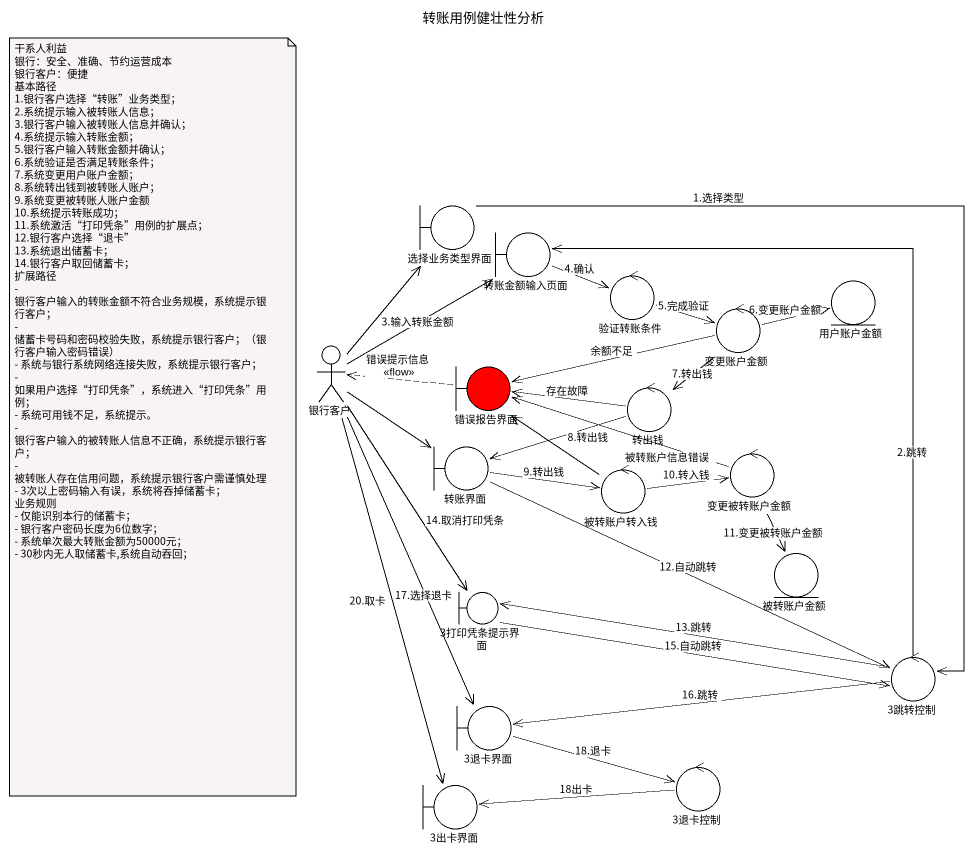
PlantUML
@startuml
title 转账用例健壮性分析
boundary 选择业务类型界面
boundary 转账金额输入页面
control 验证转账条件
entity 用户账户金额
actor 银行客户
control 变更账户金额
boundary 错误报告界面 #FF0000
control 转出钱
boundary 转账界面
control 被转账户转入钱
control 变更被转账户金额
entity 被转账户金额
boundary "3打印凭条提示界面" as b3打印凭条提示界面
control "3跳转控制" as c3跳转控制
boundary "3退卡界面" as b3退卡界面
boundary "3出卡界面" as b3出卡界面
control "3退卡控制" as c3退卡控制
选择业务类型界面 --> c3跳转控制 : 1.选择类型
转账金额输入页面 -right-> 验证转账条件 : 4.确认
验证转账条件 -right-> 变更账户金额 : 5.完成验证
银行客户 -up-> 选择业务类型界面
银行客户 -up-> 转账金额输入页面 : 3.输入转账金额
银行客户 --> 转账界面
银行客户 --> b3打印凭条提示界面 : 14.取消打印凭条
银行客户 --> b3退卡界面 : 17.选择退卡
银行客户 --> b3出卡界面 : 20.取卡
变更账户金额 -right-> 用户账户金额 : 6.变更账户金额
变更账户金额 -left-> 错误报告界面 : 余额不足
变更账户金额 --> 转出钱 : 7.转出钱
错误报告界面 .left.> 银行客户 : 错误提示信息\n<<flow>>
转出钱 -left-> 错误报告界面 : 存在故障
转出钱 -left-> 转账界面 : 8.转出钱
转账界面 -right-> 被转账户转入钱 : 9.转出钱
转账界面 -right-> c3跳转控制 : 12.自动跳转
被转账户转入钱 -up-> 错误报告界面
被转账户转入钱 -right-> 变更被转账户金额 : 10.转入钱
变更被转账户金额 -left-> 错误报告界面 : 被转账户信息错误
变更被转账户金额 --> 被转账户金额 : 11.变更被转账户金额
b3打印凭条提示界面 -right-> c3跳转控制 : 15.自动跳转
c3跳转控制 -up-> 转账金额输入页面 : 2.跳转
c3跳转控制 -left-> b3打印凭条提示界面 : 13.跳转
c3跳转控制 -left-> b3退卡界面 : 16.跳转
b3退卡界面 -right-> c3退卡控制 : 18.退卡
c3退卡控制 -left-> b3出卡界面 : 18出卡
note as N1
  干系人利益
  银行：安全、准确、节约运营成本
  银行客户：便捷
  基本路径
  1.银行客户选择“转账”业务类型；
  2.系统提示输入被转账人信息；
  3.银行客户输入被转账人信息并确认；
  4.系统提示输入转账金额；
  5.银行客户输入转账金额并确认；
  6.系统验证是否满足转账条件；
  7.系统变更用户账户金额；
  8.系统转出钱到被转账人账户；
  9.系统变更被转账人账户金额
  10.系统提示转账成功；
  11.系统激活“打印凭条”用例的扩展点；
  12.银行客户选择“退卡”
  13.系统退出储蓄卡；
  14.银行客户取回储蓄卡；
  扩展路径
  - 银行客户输入的转账金额不符合业务规模，系统提示银行客户；
  - 储蓄卡号码和密码校验失败，系统提示银行客户；（银行客户输入密码错误）
  - 系统与银行系统网络连接失败，系统提示银行客户；
  - 如果用户选择“打印凭条”，系统进入“打印凭条”用例；
  - 系统可用钱不足，系统提示。
  - 银行客户输入的被转账人信息不正确，系统提示银行客户；
  - 被转账人存在信用问题，系统提示银行客户需谨慎处理
  - 3次以上密码输入有误，系统将吞掉储蓄卡；
  业务规则
  - 仅能识别本行的储蓄卡；
  - 银行客户密码长度为6位数字；
  - 系统单次最大转账金额为50000元；
  - 30秒内无人取储蓄卡,系统自动吞回；
end note
@enduml
